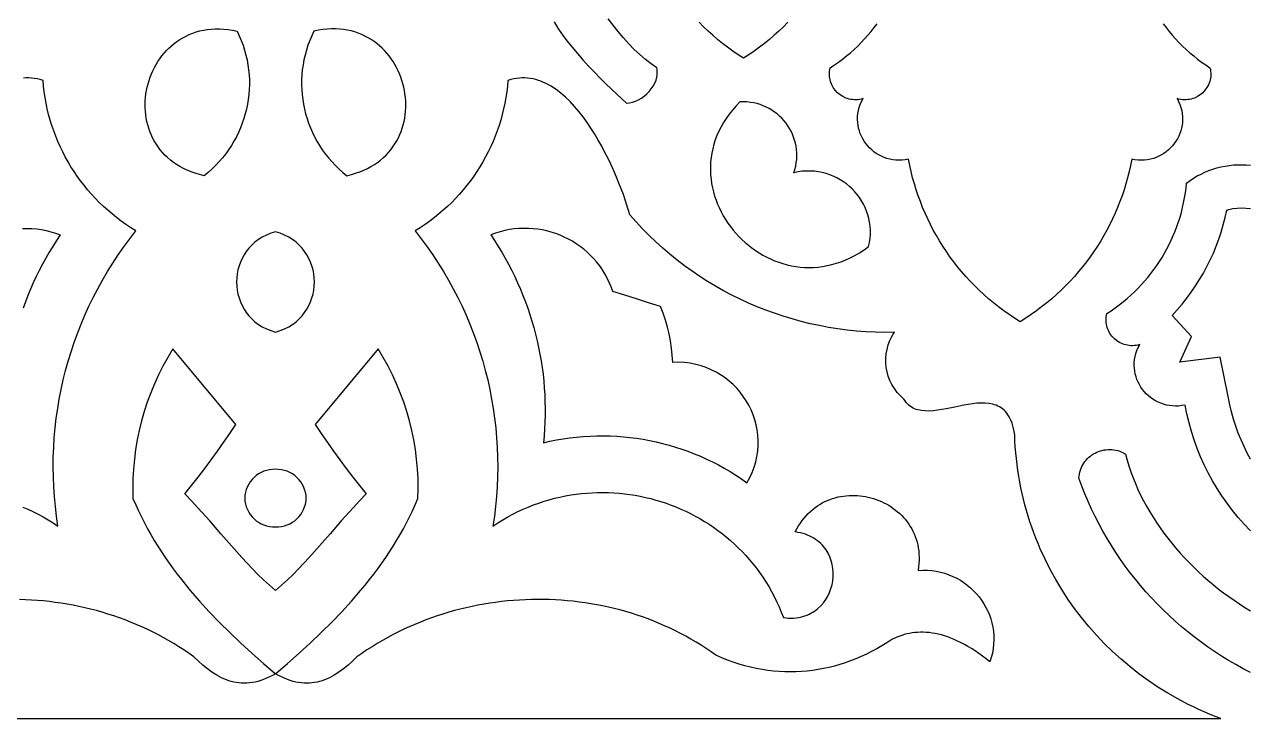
# Model space of a CAD drawing. Extents: x 50 to 3710, y -977 to -877.
# Drawn here: x 2811.5 to 2896.7, y -977.1 to -928.9 of the extents above; entities that cross this region are included whole.
import ezdxf

# ---------------------------------------------------------------- set-up
doc = ezdxf.new("R2010")
doc.units = 0
doc.layers.add('LAYER_1', color=18, linetype='CONTINUOUS')

msp = doc.modelspace()

# ---------------------------------------------------------------- linework, layer by layer
at = {"layer": 'LAYER_1'}
for points in [[(2848.286, -928.699), (2848.553, -929.126), (2848.853, -929.561), (2849.182, -930.004), (2849.534, -930.449), (2849.905, -930.894), (2850.29, -931.336), (2850.685, -931.77), (2851.085, -932.195), (2851.485, -932.606), (2851.881, -933), (2852.641, -933.724), (2853.328, -934.341), (2853.535, -934.319), (2853.745, -934.27), (2853.953, -934.196), (2854.159, -934.099), (2854.358, -933.981), (2854.549, -933.844), (2854.729, -933.69), (2854.895, -933.521), (2855.045, -933.34), (2855.176, -933.147), (2855.285, -932.946), (2855.371, -932.738), (2855.429, -932.525), (2855.448, -932.417), (2855.458, -932.309), (2855.461, -932.2), (2855.456, -932.092), (2855.442, -931.984), (2855.419, -931.876), (2855.026, -931.607), (2854.634, -931.303), (2854.244, -930.966), (2853.857, -930.601), (2853.476, -930.211), (2853.103, -929.8), (2852.739, -929.371), (2852.386, -928.927), (2852.047, -928.473)], [(2864.535, -928.717), (2864.227, -929.025), (2863.91, -929.326), (2863.585, -929.62), (2863.251, -929.906), (2862.908, -930.185), (2862.556, -930.456), (2862.197, -930.72), (2861.828, -930.975), (2861.452, -931.222), (2861.076, -930.975), (2860.707, -930.72), (2860.348, -930.456), (2859.996, -930.185), (2859.653, -929.906), (2859.319, -929.62), (2858.994, -929.326), (2858.677, -929.025), (2858.369, -928.717)], [(2890.622, -928.822), (2890.828, -929.094), (2891.042, -929.361), (2891.264, -929.623), (2891.493, -929.878), (2891.73, -930.127), (2891.975, -930.37), (2892.227, -930.606), (2892.486, -930.835), (2892.752, -931.058), (2893.025, -931.273), (2893.305, -931.482), (2893.592, -931.683), (2893.886, -931.876), (2893.914, -932.002), (2893.932, -932.127), (2893.942, -932.251), (2893.943, -932.373), (2893.935, -932.493), (2893.92, -932.611), (2893.896, -932.726), (2893.865, -932.839), (2893.827, -932.949), (2893.782, -933.055), (2893.671, -933.257), (2893.537, -933.443), (2893.379, -933.61), (2893.202, -933.757), (2893.008, -933.881), (2892.798, -933.98), (2892.688, -934.019), (2892.575, -934.052), (2892.459, -934.077), (2892.341, -934.094), (2892.221, -934.104), (2892.099, -934.106), (2891.975, -934.099), (2891.85, -934.084), (2891.724, -934.06), (2891.598, -934.026), (2891.706, -934.23), (2891.795, -934.436), (2891.867, -934.643), (2891.922, -934.851), (2891.959, -935.058), (2891.981, -935.265), (2891.986, -935.47), (2891.976, -935.673), (2891.952, -935.873), (2891.913, -936.07), (2891.86, -936.263), (2891.794, -936.451), (2891.715, -936.634), (2891.624, -936.811), (2891.521, -936.981), (2891.406, -937.144), (2891.281, -937.299), (2891.146, -937.445), (2891, -937.582), (2890.845, -937.71), (2890.682, -937.826), (2890.51, -937.932), (2890.33, -938.026), (2890.143, -938.107), (2889.949, -938.175), (2889.749, -938.229), (2889.543, -938.269), (2889.332, -938.294), (2889.116, -938.303), (2888.895, -938.296), (2888.671, -938.271), (2888.443, -938.229), (2888.358, -938.662), (2888.262, -939.091), (2888.156, -939.517), (2888.038, -939.939), (2887.91, -940.357), (2887.771, -940.771), (2887.621, -941.18), (2887.461, -941.585), (2887.291, -941.986), (2887.11, -942.382), (2886.919, -942.772), (2886.718, -943.158), (2886.507, -943.538), (2886.286, -943.913), (2886.055, -944.282), (2885.814, -944.646), (2885.563, -945.003), (2885.302, -945.354), (2885.032, -945.699), (2884.753, -946.037), (2884.464, -946.369), (2884.165, -946.694), (2883.858, -947.012), (2883.541, -947.322), (2883.215, -947.625), (2882.88, -947.921), (2882.536, -948.209), (2882.183, -948.489), (2881.821, -948.761), (2881.451, -949.025), (2881.072, -949.28), (2880.685, -949.527), (2880.297, -949.28), (2879.918, -949.025), (2879.548, -948.761), (2879.187, -948.489), (2878.834, -948.209), (2878.49, -947.921), (2878.155, -947.625), (2877.829, -947.322), (2877.512, -947.012), (2877.204, -946.694), (2876.906, -946.369), (2876.617, -946.037), (2876.337, -945.699), (2876.067, -945.354), (2875.807, -945.003), (2875.556, -944.646), (2875.315, -944.282), (2875.084, -943.913), (2874.863, -943.538), (2874.651, -943.158), (2874.45, -942.772), (2874.259, -942.382), (2874.079, -941.986), (2873.908, -941.585), (2873.748, -941.18), (2873.599, -940.771), (2873.46, -940.357), (2873.331, -939.939), (2873.214, -939.517), (2873.107, -939.091), (2873.011, -938.662), (2872.927, -938.229), (2872.699, -938.271), (2872.475, -938.296), (2872.254, -938.303), (2872.038, -938.294), (2871.826, -938.269), (2871.62, -938.229), (2871.42, -938.175), (2871.226, -938.107), (2871.039, -938.026), (2870.86, -937.932), (2870.688, -937.826), (2870.524, -937.71), (2870.369, -937.582), (2870.224, -937.445), (2870.089, -937.299), (2869.963, -937.144), (2869.849, -936.981), (2869.746, -936.811), (2869.655, -936.634), (2869.576, -936.451), (2869.51, -936.263), (2869.457, -936.07), (2869.418, -935.873), (2869.393, -935.673), (2869.383, -935.47), (2869.389, -935.265), (2869.41, -935.058), (2869.448, -934.851), (2869.503, -934.643), (2869.574, -934.436), (2869.664, -934.23), (2869.772, -934.026), (2869.645, -934.06), (2869.52, -934.084), (2869.395, -934.099), (2869.271, -934.106), (2869.149, -934.104), (2869.029, -934.094), (2868.911, -934.077), (2868.795, -934.052), (2868.682, -934.019), (2868.572, -933.98), (2868.362, -933.881), (2868.167, -933.757), (2867.99, -933.61), (2867.833, -933.443), (2867.698, -933.257), (2867.588, -933.055), (2867.543, -932.949), (2867.504, -932.839), (2867.473, -932.726), (2867.45, -932.611), (2867.434, -932.493), (2867.427, -932.373), (2867.428, -932.251), (2867.437, -932.127), (2867.456, -932.002), (2867.484, -931.876), (2867.778, -931.683), (2868.064, -931.482), (2868.345, -931.273), (2868.618, -931.058), (2868.884, -930.835), (2869.143, -930.606), (2869.395, -930.37), (2869.639, -930.127), (2869.876, -929.878), (2870.106, -929.623), (2870.328, -929.361), (2870.542, -929.094), (2870.748, -928.822)], [(2763.203, -977.082), (2828.916, -977.082), (2894.629, -977.082), (2894.244, -976.936), (2893.862, -976.783), (2893.484, -976.623), (2893.11, -976.457), (2892.739, -976.285), (2892.373, -976.106), (2891.653, -975.728), (2890.949, -975.326), (2890.262, -974.9), (2889.594, -974.45), (2888.944, -973.977), (2888.312, -973.482), (2887.701, -972.965), (2887.109, -972.427), (2886.538, -971.868), (2885.988, -971.29), (2885.46, -970.692), (2884.955, -970.076), (2884.472, -969.442), (2884.012, -968.79), (2883.577, -968.122), (2883.166, -967.438), (2882.78, -966.738), (2882.42, -966.024), (2882.086, -965.295), (2881.929, -964.926), (2881.778, -964.553), (2881.635, -964.177), (2881.498, -963.798), (2881.369, -963.416), (2881.246, -963.031), (2881.131, -962.643), (2881.022, -962.252), (2880.921, -961.858), (2880.828, -961.462), (2880.741, -961.063), (2880.662, -960.661), (2880.591, -960.257), (2880.527, -959.851), (2880.471, -959.442), (2880.423, -959.031), (2880.382, -958.619), (2880.349, -958.204), (2880.324, -957.787), (2880.308, -957.368), (2880.271, -957.15), (2880.229, -956.946), (2880.179, -956.755), (2880.124, -956.578), (2880.062, -956.413), (2879.994, -956.26), (2879.92, -956.12), (2879.84, -955.991), (2879.756, -955.873), (2879.666, -955.766), (2879.571, -955.669), (2879.471, -955.583), (2879.367, -955.505), (2879.258, -955.437), (2879.145, -955.378), (2879.028, -955.327), (2878.907, -955.284), (2878.783, -955.248), (2878.524, -955.198), (2878.253, -955.174), (2877.972, -955.172), (2877.682, -955.188), (2877.384, -955.221), (2877.081, -955.267), (2876.774, -955.322), (2876.154, -955.448), (2875.537, -955.574), (2875.234, -955.629), (2874.936, -955.675), (2874.645, -955.708), (2874.362, -955.725), (2874.09, -955.723), (2873.83, -955.698), (2873.583, -955.649), (2873.465, -955.613), (2873.352, -955.57), (2873.242, -955.519), (2873.137, -955.46), (2873.036, -955.392), (2872.94, -955.315), (2872.849, -955.228), (2872.763, -955.132), (2872.682, -955.025), (2872.607, -954.907), (2872.48, -954.795), (2872.359, -954.678), (2872.245, -954.557), (2872.137, -954.431), (2872.037, -954.302), (2871.943, -954.169), (2871.775, -953.893), (2871.635, -953.606), (2871.522, -953.309), (2871.438, -953.005), (2871.381, -952.695), (2871.352, -952.382), (2871.351, -952.067), (2871.379, -951.752), (2871.435, -951.44), (2871.52, -951.133), (2871.634, -950.832), (2871.702, -950.685), (2871.778, -950.54), (2871.86, -950.397), (2871.951, -950.258), (2871.288, -950.263), (2870.628, -950.25), (2869.971, -950.219), (2869.316, -950.169), (2868.664, -950.102), (2868.016, -950.017), (2867.372, -949.914), (2866.732, -949.794), (2866.097, -949.657), (2865.467, -949.502), (2864.842, -949.331), (2864.223, -949.143), (2863.609, -948.938), (2863.002, -948.716), (2862.402, -948.479), (2861.809, -948.225), (2861.223, -947.955), (2860.645, -947.669), (2860.074, -947.367), (2859.513, -947.05), (2858.96, -946.718), (2858.416, -946.37), (2857.881, -946.007), (2857.357, -945.629), (2856.842, -945.237), (2856.338, -944.83), (2855.845, -944.408), (2855.363, -943.972), (2854.892, -943.522), (2854.434, -943.058), (2853.987, -942.58), (2853.553, -942.088), (2853.353, -941.427), (2853.1, -940.687), (2852.795, -939.888), (2852.625, -939.472), (2852.442, -939.049), (2852.248, -938.62), (2852.041, -938.189), (2851.824, -937.757), (2851.596, -937.326), (2851.357, -936.9), (2851.107, -936.481), (2850.847, -936.07), (2850.577, -935.671), (2850.297, -935.285), (2850.007, -934.916), (2849.708, -934.564), (2849.4, -934.234), (2849.083, -933.927), (2848.757, -933.645), (2848.423, -933.392), (2848.253, -933.276), (2848.081, -933.168), (2847.907, -933.068), (2847.731, -932.977), (2847.553, -932.895), (2847.373, -932.821), (2847.191, -932.757), (2847.007, -932.703), (2846.822, -932.659), (2846.635, -932.624), (2846.446, -932.601), (2846.256, -932.588), (2846.063, -932.586), (2845.87, -932.596), (2845.674, -932.617), (2845.477, -932.651), (2845.278, -932.697), (2845.078, -932.755), (2845.042, -933.157), (2844.995, -933.557), (2844.935, -933.954), (2844.863, -934.348), (2844.78, -934.738), (2844.685, -935.125), (2844.579, -935.509), (2844.461, -935.888), (2844.333, -936.263), (2844.193, -936.633), (2844.043, -936.999), (2843.882, -937.36), (2843.71, -937.716), (2843.528, -938.067), (2843.336, -938.412), (2843.134, -938.751), (2842.921, -939.084), (2842.699, -939.411), (2842.467, -939.732), (2842.225, -940.046), (2841.974, -940.353), (2841.714, -940.653), (2841.444, -940.946), (2841.165, -941.231), (2840.878, -941.508), (2840.581, -941.777), (2840.276, -942.038), (2839.963, -942.291), (2839.641, -942.535), (2839.311, -942.77), (2838.973, -942.996), (2838.627, -943.212), (2839.052, -943.761), (2839.462, -944.318), (2839.856, -944.884), (2840.234, -945.459), (2840.596, -946.042), (2840.942, -946.633), (2841.272, -947.232), (2841.586, -947.838), (2841.884, -948.451), (2842.165, -949.07), (2842.43, -949.696), (2842.678, -950.328), (2842.909, -950.965), (2843.124, -951.608), (2843.322, -952.256), (2843.504, -952.909), (2843.668, -953.565), (2843.815, -954.226), (2843.945, -954.891), (2844.058, -955.559), (2844.154, -956.23), (2844.232, -956.903), (2844.293, -957.58), (2844.336, -958.258), (2844.361, -958.937), (2844.369, -959.619), (2844.359, -960.301), (2844.331, -960.984), (2844.285, -961.668), (2844.22, -962.351), (2844.138, -963.035), (2844.038, -963.717), (2844.378, -963.493), (2844.722, -963.281), (2845.07, -963.081), (2845.421, -962.892), (2845.775, -962.714), (2846.132, -962.548), (2846.492, -962.393), (2846.855, -962.25), (2847.219, -962.118), (2847.586, -961.996), (2847.954, -961.886), (2848.324, -961.788), (2848.696, -961.699), (2849.068, -961.622), (2849.442, -961.556), (2849.816, -961.5), (2850.191, -961.455), (2850.566, -961.421), (2850.94, -961.397), (2851.315, -961.384), (2851.689, -961.381), (2852.063, -961.388), (2852.436, -961.405), (2852.808, -961.433), (2853.178, -961.471), (2853.547, -961.519), (2853.914, -961.577), (2854.279, -961.644), (2854.642, -961.722), (2855.002, -961.809), (2855.36, -961.906), (2855.715, -962.012), (2856.067, -962.128), (2856.416, -962.254), (2856.761, -962.389), (2857.102, -962.533), (2857.439, -962.687), (2857.772, -962.849), (2858.101, -963.021), (2858.425, -963.202), (2858.744, -963.392), (2859.058, -963.59), (2859.367, -963.798), (2859.67, -964.014), (2859.967, -964.239), (2860.258, -964.473), (2860.544, -964.715), (2860.822, -964.966), (2861.094, -965.225), (2861.36, -965.493), (2861.618, -965.768), (2861.868, -966.052), (2862.112, -966.344), (2862.347, -966.644), (2862.574, -966.953), (2862.794, -967.269), (2863.004, -967.592), (2863.207, -967.924), (2863.4, -968.264), (2863.584, -968.611), (2863.759, -968.965), (2863.924, -969.327), (2864.079, -969.697), (2864.225, -970.074), (2864.411, -970.095), (2864.593, -970.106), (2864.769, -970.109), (2864.941, -970.103), (2865.109, -970.089), (2865.271, -970.066), (2865.428, -970.036), (2865.581, -969.998), (2865.728, -969.952), (2865.871, -969.9), (2866.008, -969.841), (2866.141, -969.775), (2866.268, -969.703), (2866.39, -969.625), (2866.618, -969.452), (2866.825, -969.259), (2867.011, -969.047), (2867.175, -968.819), (2867.317, -968.577), (2867.437, -968.323), (2867.534, -968.059), (2867.608, -967.788), (2867.659, -967.511), (2867.686, -967.231), (2867.689, -966.95), (2867.668, -966.67), (2867.623, -966.393), (2867.553, -966.122), (2867.457, -965.859), (2867.337, -965.606), (2867.19, -965.364), (2867.108, -965.249), (2867.018, -965.137), (2866.922, -965.029), (2866.819, -964.926), (2866.71, -964.828), (2866.594, -964.734), (2866.471, -964.645), (2866.342, -964.562), (2866.205, -964.485), (2866.062, -964.414), (2865.912, -964.349), (2865.755, -964.29), (2865.591, -964.239), (2865.42, -964.194), (2865.242, -964.157), (2865.057, -964.127), (2865.167, -963.914), (2865.283, -963.711), (2865.406, -963.518), (2865.536, -963.334), (2865.671, -963.161), (2865.812, -962.997), (2865.958, -962.842), (2866.109, -962.697), (2866.266, -962.561), (2866.426, -962.435), (2866.591, -962.317), (2866.76, -962.209), (2866.932, -962.11), (2867.108, -962.019), (2867.287, -961.938), (2867.468, -961.865), (2867.652, -961.801), (2867.838, -961.745), (2868.025, -961.697), (2868.215, -961.658), (2868.405, -961.628), (2868.597, -961.605), (2868.789, -961.59), (2868.982, -961.584), (2869.174, -961.585), (2869.367, -961.594), (2869.558, -961.611), (2869.749, -961.635), (2869.939, -961.667), (2870.128, -961.706), (2870.499, -961.807), (2870.682, -961.868), (2870.862, -961.936), (2871.039, -962.01), (2871.213, -962.092), (2871.383, -962.181), (2871.55, -962.276), (2871.712, -962.378), (2871.87, -962.486), (2872.024, -962.601), (2872.172, -962.722), (2872.316, -962.849), (2872.453, -962.982), (2872.585, -963.122), (2872.711, -963.267), (2872.83, -963.418), (2872.943, -963.575), (2873.049, -963.738), (2873.147, -963.906), (2873.238, -964.08), (2873.32, -964.259), (2873.395, -964.443), (2873.461, -964.632), (2873.518, -964.827), (2873.567, -965.027), (2873.605, -965.231), (2873.635, -965.441), (2873.654, -965.655), (2873.663, -965.873), (2873.661, -966.097), (2873.649, -966.324), (2873.625, -966.557), (2873.59, -966.793), (2873.916, -966.778), (2874.236, -966.783), (2874.551, -966.808), (2874.858, -966.852), (2875.159, -966.915), (2875.451, -966.996), (2875.736, -967.094), (2876.011, -967.209), (2876.277, -967.339), (2876.534, -967.485), (2876.779, -967.645), (2877.014, -967.819), (2877.238, -968.006), (2877.449, -968.206), (2877.648, -968.417), (2877.834, -968.639), (2878.006, -968.872), (2878.163, -969.115), (2878.307, -969.366), (2878.434, -969.626), (2878.547, -969.894), (2878.642, -970.169), (2878.721, -970.45), (2878.783, -970.736), (2878.827, -971.028), (2878.852, -971.323), (2878.858, -971.623), (2878.844, -971.925), (2878.811, -972.23), (2878.757, -972.536), (2878.682, -972.842), (2878.585, -973.15), (2878.322, -972.941), (2878.063, -972.746), (2877.807, -972.562), (2877.555, -972.39), (2877.305, -972.23), (2877.059, -972.081), (2876.817, -971.944), (2876.577, -971.818), (2876.341, -971.702), (2876.108, -971.598), (2875.878, -971.503), (2875.651, -971.42), (2875.428, -971.346), (2875.208, -971.282), (2874.991, -971.228), (2874.777, -971.183), (2874.566, -971.147), (2874.359, -971.121), (2874.154, -971.104), (2873.953, -971.095), (2873.755, -971.094), (2873.559, -971.102), (2873.367, -971.118), (2873.178, -971.142), (2872.992, -971.174), (2872.809, -971.213), (2872.629, -971.259), (2872.452, -971.313), (2872.107, -971.44), (2871.774, -971.593), (2871.423, -971.818), (2871.069, -972.033), (2870.713, -972.236), (2870.355, -972.428), (2869.994, -972.608), (2869.63, -972.777), (2869.264, -972.933), (2868.896, -973.078), (2868.526, -973.211), (2868.153, -973.332), (2867.778, -973.44), (2867.402, -973.536), (2867.023, -973.62), (2866.642, -973.691), (2866.26, -973.749), (2865.875, -973.795), (2865.489, -973.827), (2865.102, -973.847), (2864.712, -973.854), (2864.321, -973.847), (2863.929, -973.827), (2863.535, -973.794), (2863.14, -973.747), (2862.743, -973.686), (2862.346, -973.611), (2861.947, -973.523), (2861.547, -973.421), (2861.146, -973.304), (2860.744, -973.173), (2860.341, -973.028), (2859.937, -972.869), (2859.532, -972.695), (2859.196, -972.455), (2858.855, -972.222), (2858.509, -971.997), (2858.159, -971.78), (2857.804, -971.571), (2857.446, -971.369), (2857.083, -971.175), (2856.716, -970.988), (2856.345, -970.81), (2855.971, -970.639), (2855.593, -970.475), (2855.212, -970.319), (2854.828, -970.171), (2854.441, -970.031), (2854.051, -969.898), (2853.658, -969.773), (2853.263, -969.656), (2852.865, -969.546), (2852.465, -969.444), (2852.063, -969.35), (2851.659, -969.263), (2851.253, -969.184), (2850.845, -969.113), (2850.436, -969.049), (2850.026, -968.993), (2849.614, -968.945), (2849.201, -968.904), (2848.788, -968.871), (2848.373, -968.846), (2847.959, -968.829), (2847.543, -968.819), (2847.128, -968.817), (2846.712, -968.822), (2846.296, -968.835), (2845.88, -968.856), (2845.465, -968.885), (2845.05, -968.921), (2844.636, -968.965), (2844.223, -969.016), (2843.81, -969.075), (2843.399, -969.142), (2842.989, -969.217), (2842.58, -969.299), (2842.173, -969.389), (2841.767, -969.487), (2841.363, -969.592), (2840.962, -969.705), (2840.562, -969.826), (2840.165, -969.955), (2839.77, -970.091), (2839.378, -970.234), (2838.988, -970.386), (2838.601, -970.545), (2838.218, -970.712), (2837.837, -970.886), (2837.46, -971.069), (2837.087, -971.259), (2836.717, -971.456), (2836.351, -971.661), (2835.989, -971.874), (2835.631, -972.095), (2835.277, -972.323), (2834.928, -972.559), (2834.583, -972.803), (2834.277, -973.102), (2833.967, -973.381), (2833.651, -973.637), (2833.331, -973.869), (2833.004, -974.074), (2832.672, -974.25), (2832.503, -974.327), (2832.332, -974.396), (2832.16, -974.457), (2831.986, -974.509), (2831.81, -974.552), (2831.633, -974.586), (2831.453, -974.611), (2831.271, -974.627), (2831.088, -974.632), (2830.902, -974.628), (2830.714, -974.613), (2830.524, -974.588), (2830.331, -974.551), (2830.137, -974.504), (2829.94, -974.445), (2829.74, -974.374), (2829.538, -974.292), (2829.334, -974.197), (2829.127, -974.09), (2828.917, -973.97), (2829.751, -973.26), (2830.559, -972.549), (2831.341, -971.835), (2832.097, -971.118), (2832.825, -970.396), (2833.525, -969.669), (2834.196, -968.934), (2834.838, -968.191), (2835.148, -967.816), (2835.45, -967.438), (2835.744, -967.058), (2836.03, -966.676), (2836.308, -966.29), (2836.579, -965.901), (2836.841, -965.509), (2837.095, -965.113), (2837.341, -964.714), (2837.578, -964.311), (2837.807, -963.905), (2838.028, -963.494), (2838.239, -963.08), (2838.442, -962.661), (2838.637, -962.238), (2838.822, -961.81), (2838.837, -961.124), (2838.827, -960.44), (2838.791, -959.759), (2838.729, -959.08), (2838.641, -958.405), (2838.529, -957.734), (2838.391, -957.068), (2838.228, -956.408), (2838.041, -955.755), (2837.829, -955.108), (2837.592, -954.47), (2837.332, -953.839), (2837.047, -953.218), (2836.739, -952.607), (2836.407, -952.006), (2836.051, -951.416), (2831.683, -956.666), (2832.098, -957.286), (2832.521, -957.902), (2832.951, -958.512), (2833.389, -959.116), (2833.836, -959.715), (2834.289, -960.309), (2834.751, -960.897), (2835.219, -961.479), (2834.753, -961.967), (2834.31, -962.443), (2833.482, -963.364), (2832.714, -964.246), (2831.979, -965.092), (2831.256, -965.905), (2830.892, -966.301), (2830.521, -966.69), (2830.141, -967.073), (2829.748, -967.45), (2829.341, -967.821), (2828.916, -968.187), (2828.491, -967.821), (2828.084, -967.45), (2827.692, -967.073), (2827.312, -966.69), (2826.941, -966.301), (2826.576, -965.905), (2825.853, -965.092), (2825.119, -964.246), (2824.35, -963.364), (2823.523, -962.443), (2823.08, -961.967), (2822.613, -961.479), (2823.082, -960.897), (2823.543, -960.309), (2823.997, -959.715), (2824.443, -959.116), (2824.881, -958.512), (2825.312, -957.902), (2825.735, -957.286), (2826.15, -956.666), (2821.781, -951.416), (2821.425, -952.006), (2821.093, -952.607), (2820.785, -953.218), (2820.501, -953.839), (2820.24, -954.47), (2820.004, -955.108), (2819.792, -955.755), (2819.604, -956.408), (2819.442, -957.068), (2819.304, -957.734), (2819.191, -958.405), (2819.104, -959.08), (2819.042, -959.759), (2819.005, -960.44), (2818.995, -961.124), (2819.01, -961.81), (2819.196, -962.238), (2819.39, -962.661), (2819.593, -963.08), (2819.805, -963.494), (2820.025, -963.905), (2820.254, -964.311), (2820.492, -964.714), (2820.737, -965.113), (2820.991, -965.509), (2821.254, -965.901), (2821.524, -966.29), (2821.802, -966.676), (2822.089, -967.058), (2822.383, -967.438), (2822.994, -968.191), (2823.636, -968.934), (2824.307, -969.669), (2825.007, -970.396), (2825.735, -971.118), (2826.491, -971.835), (2827.273, -972.549), (2828.082, -973.26), (2828.915, -973.97), (2828.706, -974.09), (2828.499, -974.197), (2828.294, -974.292), (2828.092, -974.374), (2827.893, -974.445), (2827.696, -974.504), (2827.501, -974.551), (2827.309, -974.588), (2827.118, -974.613), (2826.93, -974.628), (2826.745, -974.632), (2826.561, -974.627), (2826.379, -974.611), (2826.2, -974.586), (2826.022, -974.552), (2825.846, -974.509), (2825.672, -974.457), (2825.5, -974.396), (2825.33, -974.327), (2825.161, -974.25), (2824.828, -974.074), (2824.502, -973.869), (2824.181, -973.637), (2823.866, -973.381), (2823.555, -973.102), (2823.249, -972.803), (2822.905, -972.559), (2822.555, -972.323), (2822.202, -972.095), (2821.844, -971.874), (2821.482, -971.661), (2821.115, -971.456), (2820.746, -971.259), (2820.372, -971.069), (2819.995, -970.886), (2819.615, -970.712), (2819.231, -970.545), (2818.844, -970.386), (2818.455, -970.234), (2818.063, -970.091), (2817.668, -969.955), (2817.27, -969.826), (2816.871, -969.705), (2816.469, -969.592), (2816.065, -969.487), (2815.66, -969.389), (2815.252, -969.299), (2814.844, -969.217), (2814.433, -969.142), (2814.022, -969.075), (2813.61, -969.016), (2813.196, -968.965), (2812.782, -968.921), (2812.367, -968.885), (2811.952, -968.856), (2811.536, -968.835), (2811.121, -968.822)], [(2811.34, -962.393), (2811.7, -962.548), (2812.057, -962.714), (2812.411, -962.892), (2812.763, -963.081), (2813.11, -963.281), (2813.454, -963.493), (2813.795, -963.717), (2813.694, -963.035), (2813.612, -962.351), (2813.548, -961.668), (2813.502, -960.984), (2813.474, -960.301), (2813.464, -959.619), (2813.471, -958.937), (2813.497, -958.258), (2813.54, -957.58), (2813.601, -956.903), (2813.679, -956.23), (2813.774, -955.559), (2813.887, -954.891), (2814.017, -954.226), (2814.164, -953.565), (2814.329, -952.909), (2814.51, -952.256), (2814.708, -951.608), (2814.923, -950.965), (2815.155, -950.328), (2815.403, -949.696), (2815.668, -949.07), (2815.949, -948.451), (2816.246, -947.838), (2816.56, -947.232), (2816.89, -946.633), (2817.237, -946.042), (2817.599, -945.459), (2817.977, -944.884), (2818.371, -944.318), (2818.78, -943.761), (2819.206, -943.212), (2818.86, -942.996), (2818.522, -942.77), (2818.191, -942.535), (2817.87, -942.291), (2817.556, -942.038), (2817.251, -941.777), (2816.955, -941.508), (2816.667, -941.231), (2816.389, -940.946), (2816.119, -940.653), (2815.858, -940.353), (2815.607, -940.046), (2815.366, -939.732), (2815.134, -939.411), (2814.911, -939.084), (2814.699, -938.751), (2814.496, -938.412), (2814.304, -938.067), (2814.122, -937.716), (2813.95, -937.36), (2813.789, -936.999), (2813.639, -936.633), (2813.499, -936.263), (2813.371, -935.888), (2813.253, -935.509), (2813.147, -935.125), (2813.053, -934.738), (2812.969, -934.348), (2812.898, -933.954), (2812.838, -933.557), (2812.79, -933.157), (2812.754, -932.755), (2812.554, -932.697), (2812.355, -932.651), (2812.158, -932.617), (2811.963, -932.596), (2811.769, -932.586), (2811.577, -932.588), (2811.386, -932.601)], [(2896.701, -964.047), (2896.266, -963.59), (2895.85, -963.118), (2895.453, -962.633), (2895.076, -962.134), (2894.719, -961.623), (2894.382, -961.1), (2894.065, -960.565), (2893.768, -960.019), (2893.492, -959.462), (2893.237, -958.896), (2893.003, -958.319), (2892.791, -957.734), (2892.6, -957.14), (2892.431, -956.537), (2892.284, -955.927), (2892.159, -955.31), (2891.932, -955.352), (2891.707, -955.377), (2891.487, -955.384), (2891.271, -955.375), (2891.059, -955.35), (2890.853, -955.31), (2890.653, -955.256), (2890.459, -955.188), (2890.272, -955.107), (2890.092, -955.013), (2889.921, -954.907), (2889.757, -954.791), (2889.602, -954.663), (2889.457, -954.526), (2889.321, -954.38), (2889.196, -954.225), (2889.082, -954.062), (2888.979, -953.892), (2888.887, -953.715), (2888.808, -953.532), (2888.742, -953.344), (2888.69, -953.151), (2888.651, -952.954), (2888.626, -952.754), (2888.616, -952.551), (2888.622, -952.346), (2888.643, -952.139), (2888.681, -951.932), (2888.735, -951.724), (2888.807, -951.517), (2888.897, -951.311), (2889.005, -951.107), (2888.878, -951.141), (2888.752, -951.165), (2888.627, -951.18), (2888.504, -951.187), (2888.382, -951.185), (2888.262, -951.176), (2888.143, -951.158), (2888.028, -951.133), (2887.915, -951.1), (2887.805, -951.061), (2887.595, -950.962), (2887.4, -950.838), (2887.223, -950.691), (2887.066, -950.524), (2886.931, -950.338), (2886.821, -950.136), (2886.775, -950.03), (2886.737, -949.92), (2886.706, -949.807), (2886.683, -949.692), (2886.667, -949.574), (2886.66, -949.454), (2886.661, -949.332), (2886.67, -949.208), (2886.689, -949.083), (2886.717, -948.957), (2887.01, -948.764), (2887.297, -948.563), (2887.577, -948.355), (2887.851, -948.139), (2888.117, -947.916), (2888.376, -947.687), (2888.628, -947.451), (2888.872, -947.208), (2889.109, -946.959), (2889.339, -946.704), (2889.561, -946.443), (2889.775, -946.175), (2889.981, -945.903), (2890.179, -945.625), (2890.369, -945.341), (2890.551, -945.053), (2890.725, -944.759), (2890.89, -944.461), (2891.046, -944.158), (2891.195, -943.851), (2891.334, -943.54), (2891.464, -943.224), (2891.586, -942.905), (2891.698, -942.582), (2891.801, -942.255), (2891.895, -941.926), (2891.98, -941.593), (2892.055, -941.257), (2892.12, -940.918), (2892.176, -940.576), (2892.222, -940.233), (2892.258, -939.887), (2892.498, -939.711), (2892.747, -939.548), (2893.001, -939.398), (2893.262, -939.26), (2893.529, -939.135), (2893.801, -939.024), (2894.078, -938.925), (2894.359, -938.84), (2894.644, -938.768), (2894.932, -938.709), (2895.223, -938.665), (2895.516, -938.634), (2895.811, -938.616), (2896.107, -938.613), (2896.404, -938.624), (2896.701, -938.649)], [(2896.701, -959.06), (2896.479, -958.652), (2896.253, -958.196), (2896.043, -957.73), (2895.851, -957.257), (2895.677, -956.776), (2895.52, -956.287), (2895.381, -955.791), (2895.26, -955.288), (2895.146, -954.725), (2894.594, -951.989), (2891.784, -952.333), (2892.598, -950.541), (2891.257, -949.089), (2891.612, -948.7), (2891.952, -948.3), (2892.277, -947.889), (2892.587, -947.468), (2892.882, -947.038), (2893.161, -946.598), (2893.425, -946.149), (2893.672, -945.691), (2893.904, -945.226), (2894.119, -944.753), (2894.318, -944.272), (2894.499, -943.784), (2894.664, -943.29), (2894.812, -942.79), (2894.942, -942.285), (2895.055, -941.774), (2895.187, -941.73), (2895.475, -941.665), (2895.769, -941.627), (2896.066, -941.616), (2896.701, -941.655)], [(2811.332, -943.039), (2811.659, -943.035), (2811.987, -943.048), (2812.316, -943.077), (2812.646, -943.124), (2812.975, -943.188), (2813.304, -943.269), (2813.631, -943.369), (2813.956, -943.487), (2813.688, -943.887), (2813.43, -944.292), (2813.181, -944.701), (2812.942, -945.116), (2812.712, -945.534), (2812.492, -945.957), (2812.282, -946.384), (2812.081, -946.815), (2811.89, -947.25), (2811.709, -947.689), (2811.538, -948.131), (2811.377, -948.576)], [(2896.701, -973.893), (2896.184, -973.623), (2895.675, -973.342), (2895.173, -973.049), (2894.679, -972.745), (2894.194, -972.43), (2893.717, -972.104), (2893.248, -971.768), (2892.787, -971.421), (2892.336, -971.063), (2891.893, -970.696), (2891.46, -970.318), (2891.036, -969.931), (2890.621, -969.534), (2890.216, -969.128), (2889.821, -968.712), (2889.436, -968.287), (2889.061, -967.853), (2888.696, -967.411), (2888.342, -966.959), (2887.998, -966.5), (2887.665, -966.032), (2887.344, -965.556), (2887.033, -965.072), (2886.734, -964.581), (2886.446, -964.082), (2886.17, -963.575), (2885.906, -963.062), (2885.654, -962.541), (2885.414, -962.014), (2885.187, -961.479), (2884.972, -960.939), (2884.77, -960.392), (2884.782, -960.244), (2884.804, -960.101), (2884.836, -959.962), (2884.876, -959.828), (2884.924, -959.698), (2884.981, -959.574), (2885.045, -959.454), (2885.116, -959.34), (2885.195, -959.231), (2885.279, -959.128), (2885.37, -959.031), (2885.467, -958.94), (2885.569, -958.855), (2885.676, -958.777), (2885.788, -958.705), (2885.904, -958.641), (2886.023, -958.583), (2886.146, -958.533), (2886.272, -958.491), (2886.401, -958.456), (2886.532, -958.429), (2886.664, -958.41), (2886.799, -958.399), (2886.934, -958.397), (2887.07, -958.404), (2887.206, -958.42), (2887.343, -958.444), (2887.479, -958.478), (2887.614, -958.522), (2887.748, -958.575), (2887.88, -958.638), (2888.01, -958.712), (2888.122, -959.129), (2888.248, -959.543), (2888.387, -959.954), (2888.538, -960.361), (2888.702, -960.765), (2888.877, -961.165), (2889.065, -961.561), (2889.264, -961.953), (2889.474, -962.34), (2889.695, -962.723), (2889.926, -963.101), (2890.168, -963.474), (2890.42, -963.842), (2890.681, -964.205), (2890.952, -964.562), (2891.232, -964.913), (2891.52, -965.258), (2891.817, -965.598), (2892.123, -965.93), (2892.436, -966.257), (2892.757, -966.577), (2893.085, -966.89), (2893.42, -967.195), (2893.762, -967.494), (2894.11, -967.785), (2894.464, -968.069), (2894.824, -968.344), (2895.189, -968.612), (2895.56, -968.871), (2895.936, -969.122), (2896.316, -969.365), (2896.701, -969.599)]]:
    msp.add_lwpolyline(points, dxfattribs=at)
for points in [[(2823.954, -939.377), (2823.642, -939.3), (2823.343, -939.211), (2823.057, -939.111), (2822.784, -938.999), (2822.524, -938.877), (2822.277, -938.745), (2822.043, -938.603), (2821.821, -938.451), (2821.612, -938.291), (2821.415, -938.123), (2821.23, -937.946), (2821.058, -937.762), (2820.897, -937.571), (2820.749, -937.374), (2820.612, -937.17), (2820.487, -936.961), (2820.374, -936.747), (2820.272, -936.527), (2820.182, -936.304), (2820.103, -936.077), (2820.035, -935.847), (2819.978, -935.613), (2819.933, -935.378), (2819.898, -935.14), (2819.874, -934.901), (2819.861, -934.661), (2819.858, -934.421), (2819.866, -934.18), (2819.884, -933.939), (2819.912, -933.7), (2819.951, -933.462), (2819.999, -933.225), (2820.058, -932.991), (2820.127, -932.759), (2820.205, -932.531), (2820.293, -932.306), (2820.39, -932.085), (2820.497, -931.868), (2820.613, -931.657), (2820.738, -931.451), (2820.873, -931.251), (2821.016, -931.057), (2821.169, -930.87), (2821.33, -930.69), (2821.5, -930.518), (2821.679, -930.355), (2821.866, -930.199), (2822.061, -930.053), (2822.265, -929.917), (2822.477, -929.79), (2822.697, -929.674), (2822.925, -929.569), (2823.16, -929.476), (2823.404, -929.394), (2823.655, -929.324), (2823.914, -929.268), (2824.18, -929.224), (2824.454, -929.194), (2824.734, -929.179), (2825.022, -929.178), (2825.317, -929.192), (2825.619, -929.221), (2825.928, -929.267), (2826.243, -929.329), (2826.398, -929.656), (2826.537, -929.986), (2826.661, -930.32), (2826.769, -930.657), (2826.862, -930.996), (2826.94, -931.336), (2827.002, -931.679), (2827.05, -932.022), (2827.083, -932.366), (2827.1, -932.711), (2827.103, -933.054), (2827.092, -933.397), (2827.066, -933.739), (2827.025, -934.079), (2826.971, -934.417), (2826.902, -934.752), (2826.819, -935.084), (2826.722, -935.412), (2826.611, -935.737), (2826.486, -936.056), (2826.348, -936.371), (2826.196, -936.681), (2826.03, -936.984), (2825.852, -937.282), (2825.66, -937.572), (2825.455, -937.855), (2825.236, -938.131), (2825.005, -938.398), (2824.761, -938.657), (2824.505, -938.907), (2824.235, -939.147)], [(2833.879, -939.377), (2834.191, -939.3), (2834.49, -939.211), (2834.775, -939.111), (2835.048, -938.999), (2835.308, -938.877), (2835.555, -938.745), (2835.789, -938.603), (2836.011, -938.451), (2836.22, -938.291), (2836.417, -938.123), (2836.602, -937.946), (2836.775, -937.762), (2836.935, -937.571), (2837.084, -937.374), (2837.22, -937.17), (2837.345, -936.961), (2837.458, -936.747), (2837.56, -936.527), (2837.651, -936.304), (2837.73, -936.077), (2837.797, -935.847), (2837.854, -935.613), (2837.9, -935.378), (2837.935, -935.14), (2837.959, -934.901), (2837.972, -934.661), (2837.975, -934.421), (2837.967, -934.18), (2837.949, -933.939), (2837.92, -933.7), (2837.882, -933.462), (2837.833, -933.225), (2837.774, -932.991), (2837.706, -932.759), (2837.628, -932.531), (2837.54, -932.306), (2837.442, -932.085), (2837.336, -931.868), (2837.219, -931.657), (2837.094, -931.451), (2836.959, -931.251), (2836.816, -931.057), (2836.663, -930.87), (2836.502, -930.69), (2836.332, -930.518), (2836.154, -930.355), (2835.967, -930.199), (2835.771, -930.053), (2835.568, -929.917), (2835.356, -929.79), (2835.136, -929.674), (2834.908, -929.569), (2834.672, -929.476), (2834.429, -929.394), (2834.177, -929.324), (2833.919, -929.268), (2833.652, -929.224), (2833.379, -929.194), (2833.098, -929.179), (2832.81, -929.178), (2832.515, -929.192), (2832.213, -929.221), (2831.905, -929.267), (2831.589, -929.329), (2831.435, -929.656), (2831.295, -929.986), (2831.171, -930.32), (2831.063, -930.657), (2830.97, -930.996), (2830.893, -931.336), (2830.83, -931.679), (2830.782, -932.022), (2830.75, -932.366), (2830.732, -932.711), (2830.729, -933.054), (2830.741, -933.397), (2830.767, -933.739), (2830.807, -934.079), (2830.862, -934.417), (2830.931, -934.752), (2831.014, -935.084), (2831.111, -935.412), (2831.222, -935.737), (2831.346, -936.056), (2831.485, -936.371), (2831.637, -936.681), (2831.802, -936.984), (2831.981, -937.282), (2832.173, -937.572), (2832.378, -937.855), (2832.596, -938.131), (2832.827, -938.398), (2833.071, -938.657), (2833.328, -938.907), (2833.597, -939.147)], [(2870.153, -944.298), (2870.213, -944.009), (2870.253, -943.723), (2870.273, -943.44), (2870.274, -943.161), (2870.256, -942.886), (2870.221, -942.615), (2870.168, -942.35), (2870.098, -942.09), (2870.012, -941.838), (2869.911, -941.592), (2869.794, -941.354), (2869.664, -941.124), (2869.519, -940.903), (2869.361, -940.692), (2869.191, -940.49), (2869.009, -940.299), (2868.815, -940.12), (2868.611, -939.952), (2868.396, -939.796), (2868.172, -939.654), (2867.938, -939.525), (2867.697, -939.41), (2867.447, -939.311), (2867.191, -939.226), (2866.928, -939.157), (2866.658, -939.105), (2866.384, -939.07), (2866.104, -939.052), (2865.821, -939.053), (2865.533, -939.073), (2865.243, -939.112), (2864.95, -939.172), (2865.025, -938.938), (2865.083, -938.705), (2865.125, -938.472), (2865.152, -938.241), (2865.164, -938.01), (2865.161, -937.782), (2865.144, -937.557), (2865.113, -937.334), (2865.068, -937.115), (2865.01, -936.901), (2864.94, -936.69), (2864.857, -936.485), (2864.762, -936.286), (2864.655, -936.093), (2864.538, -935.906), (2864.409, -935.727), (2864.27, -935.555), (2864.122, -935.391), (2863.963, -935.237), (2863.795, -935.091), (2863.619, -934.955), (2863.434, -934.83), (2863.241, -934.715), (2863.04, -934.611), (2862.832, -934.52), (2862.617, -934.44), (2862.395, -934.373), (2862.168, -934.32), (2861.935, -934.281), (2861.696, -934.256), (2861.452, -934.245), (2861.204, -934.25), (2860.936, -934.53), (2860.689, -934.814), (2860.461, -935.102), (2860.253, -935.394), (2860.064, -935.689), (2859.894, -935.986), (2859.742, -936.286), (2859.609, -936.588), (2859.493, -936.891), (2859.395, -937.196), (2859.314, -937.501), (2859.25, -937.806), (2859.202, -938.112), (2859.17, -938.417), (2859.153, -938.721), (2859.153, -939.025), (2859.167, -939.326), (2859.195, -939.625), (2859.238, -939.922), (2859.295, -940.216), (2859.365, -940.507), (2859.449, -940.795), (2859.545, -941.078), (2859.654, -941.357), (2859.775, -941.631), (2859.907, -941.899), (2860.051, -942.162), (2860.206, -942.42), (2860.372, -942.67), (2860.548, -942.914), (2860.735, -943.151), (2860.93, -943.38), (2861.135, -943.601), (2861.349, -943.813), (2861.572, -944.017), (2861.803, -944.212), (2862.041, -944.397), (2862.287, -944.571), (2862.54, -944.736), (2862.8, -944.89), (2863.067, -945.032), (2863.339, -945.163), (2863.618, -945.282), (2863.901, -945.388), (2864.19, -945.482), (2864.483, -945.562), (2864.781, -945.629), (2865.082, -945.682), (2865.387, -945.721), (2865.696, -945.744), (2866.007, -945.753), (2866.321, -945.745), (2866.637, -945.722), (2866.954, -945.683), (2867.274, -945.626), (2867.594, -945.553), (2867.915, -945.462), (2868.236, -945.353), (2868.558, -945.225), (2868.879, -945.079), (2869.199, -944.913), (2869.519, -944.728), (2869.837, -944.523)], [(2828.916, -950.244), (2829.244, -950.142), (2829.55, -950.017), (2829.836, -949.872), (2830.1, -949.707), (2830.343, -949.524), (2830.565, -949.325), (2830.766, -949.111), (2830.945, -948.883), (2831.104, -948.644), (2831.241, -948.394), (2831.357, -948.135), (2831.453, -947.869), (2831.527, -947.596), (2831.579, -947.319), (2831.611, -947.04), (2831.622, -946.758), (2831.611, -946.477), (2831.579, -946.197), (2831.527, -945.92), (2831.453, -945.648), (2831.357, -945.382), (2831.241, -945.123), (2831.104, -944.873), (2830.945, -944.633), (2830.766, -944.406), (2830.565, -944.192), (2830.343, -943.992), (2830.1, -943.81), (2829.836, -943.645), (2829.55, -943.499), (2829.244, -943.375), (2828.916, -943.273), (2828.589, -943.375), (2828.282, -943.499), (2827.997, -943.645), (2827.733, -943.81), (2827.489, -943.992), (2827.268, -944.192), (2827.067, -944.406), (2826.887, -944.633), (2826.729, -944.873), (2826.591, -945.123), (2826.475, -945.382), (2826.38, -945.648), (2826.306, -945.92), (2826.253, -946.197), (2826.221, -946.477), (2826.211, -946.758), (2826.221, -947.04), (2826.253, -947.319), (2826.306, -947.596), (2826.38, -947.869), (2826.475, -948.135), (2826.591, -948.394), (2826.729, -948.644), (2826.887, -948.883), (2827.067, -949.111), (2827.268, -949.325), (2827.489, -949.524), (2827.733, -949.707), (2827.997, -949.872), (2828.282, -950.017), (2828.589, -950.142)], [(2847.54, -957.923), (2848, -957.819), (2848.462, -957.728), (2848.925, -957.649), (2849.389, -957.584), (2849.853, -957.531), (2850.318, -957.491), (2850.783, -957.463), (2851.248, -957.448), (2851.712, -957.445), (2852.176, -957.455), (2852.638, -957.477), (2853.1, -957.511), (2853.56, -957.558), (2854.019, -957.617), (2854.475, -957.688), (2854.929, -957.771), (2855.381, -957.867), (2855.83, -957.974), (2856.276, -958.093), (2856.719, -958.225), (2857.159, -958.368), (2857.595, -958.523), (2858.027, -958.689), (2858.454, -958.868), (2858.877, -959.058), (2859.295, -959.26), (2859.709, -959.473), (2860.117, -959.698), (2860.519, -959.934), (2860.916, -960.182), (2861.307, -960.441), (2861.691, -960.711), (2861.888, -960.351), (2862.056, -959.986), (2862.194, -959.617), (2862.303, -959.247), (2862.385, -958.875), (2862.439, -958.502), (2862.467, -958.131), (2862.47, -957.762), (2862.447, -957.396), (2862.4, -957.035), (2862.329, -956.678), (2862.234, -956.328), (2862.118, -955.986), (2861.979, -955.652), (2861.82, -955.327), (2861.64, -955.014), (2861.44, -954.712), (2861.222, -954.423), (2860.984, -954.148), (2860.73, -953.889), (2860.457, -953.645), (2860.169, -953.419), (2859.865, -953.211), (2859.546, -953.023), (2859.212, -952.855), (2858.865, -952.708), (2858.504, -952.585), (2858.132, -952.485), (2857.747, -952.41), (2857.352, -952.361), (2856.946, -952.339), (2856.53, -952.345), (2856.501, -951.847), (2856.45, -951.352), (2856.376, -950.86), (2856.279, -950.371), (2856.161, -949.888), (2856.021, -949.41), (2855.859, -948.938), (2855.675, -948.473), (2854.852, -948.2), (2854.026, -947.934), (2853.198, -947.675), (2852.368, -947.424), (2852.253, -947.102), (2852.123, -946.79), (2851.977, -946.489), (2851.818, -946.198), (2851.644, -945.918), (2851.457, -945.65), (2851.258, -945.392), (2851.046, -945.147), (2850.823, -944.914), (2850.589, -944.692), (2850.345, -944.484), (2850.091, -944.288), (2849.828, -944.105), (2849.557, -943.936), (2849.277, -943.781), (2848.99, -943.639), (2848.697, -943.511), (2848.397, -943.398), (2848.091, -943.3), (2847.781, -943.217), (2847.466, -943.149), (2847.147, -943.096), (2846.825, -943.06), (2846.5, -943.039), (2846.173, -943.035), (2845.845, -943.048), (2845.516, -943.077), (2845.186, -943.124), (2844.857, -943.188), (2844.529, -943.269), (2844.202, -943.369), (2843.877, -943.487), (2844.145, -943.887), (2844.403, -944.292), (2844.652, -944.701), (2844.891, -945.116), (2845.121, -945.534), (2845.34, -945.957), (2845.551, -946.384), (2845.751, -946.815), (2845.942, -947.25), (2846.123, -947.689), (2846.294, -948.131), (2846.456, -948.576), (2846.607, -949.024), (2846.748, -949.476), (2846.88, -949.93), (2847.001, -950.387), (2847.112, -950.846), (2847.213, -951.308), (2847.304, -951.771), (2847.385, -952.237), (2847.455, -952.705), (2847.515, -953.174), (2847.565, -953.645), (2847.604, -954.117), (2847.633, -954.591), (2847.651, -955.065), (2847.659, -955.54), (2847.657, -956.016), (2847.643, -956.492), (2847.62, -956.969), (2847.585, -957.446)], [(2828.916, -963.778), (2829.13, -963.773), (2829.338, -963.747), (2829.539, -963.701), (2829.732, -963.637), (2829.917, -963.555), (2830.091, -963.456), (2830.255, -963.342), (2830.407, -963.213), (2830.545, -963.07), (2830.669, -962.915), (2830.778, -962.748), (2830.87, -962.571), (2830.945, -962.383), (2831.002, -962.188), (2831.039, -961.985), (2831.055, -961.775), (2831.039, -961.565), (2831.002, -961.361), (2830.945, -961.166), (2830.87, -960.979), (2830.778, -960.801), (2830.669, -960.634), (2830.545, -960.479), (2830.407, -960.337), (2830.255, -960.208), (2830.091, -960.093), (2829.917, -959.995), (2829.732, -959.913), (2829.539, -959.848), (2829.338, -959.803), (2829.13, -959.777), (2828.916, -959.771), (2828.703, -959.777), (2828.495, -959.803), (2828.294, -959.848), (2828.1, -959.913), (2827.916, -959.995), (2827.741, -960.093), (2827.577, -960.208), (2827.426, -960.337), (2827.287, -960.479), (2827.163, -960.634), (2827.054, -960.801), (2826.962, -960.979), (2826.887, -961.166), (2826.831, -961.361), (2826.794, -961.565), (2826.778, -961.775), (2826.794, -961.985), (2826.831, -962.188), (2826.887, -962.383), (2826.962, -962.571), (2827.054, -962.748), (2827.163, -962.915), (2827.287, -963.07), (2827.426, -963.213), (2827.577, -963.342), (2827.741, -963.456), (2827.916, -963.555), (2828.1, -963.637), (2828.294, -963.701), (2828.495, -963.747), (2828.703, -963.773)]]:
    msp.add_lwpolyline(points, close=True, dxfattribs=at)

doc.saveas('drawing.dxf')
